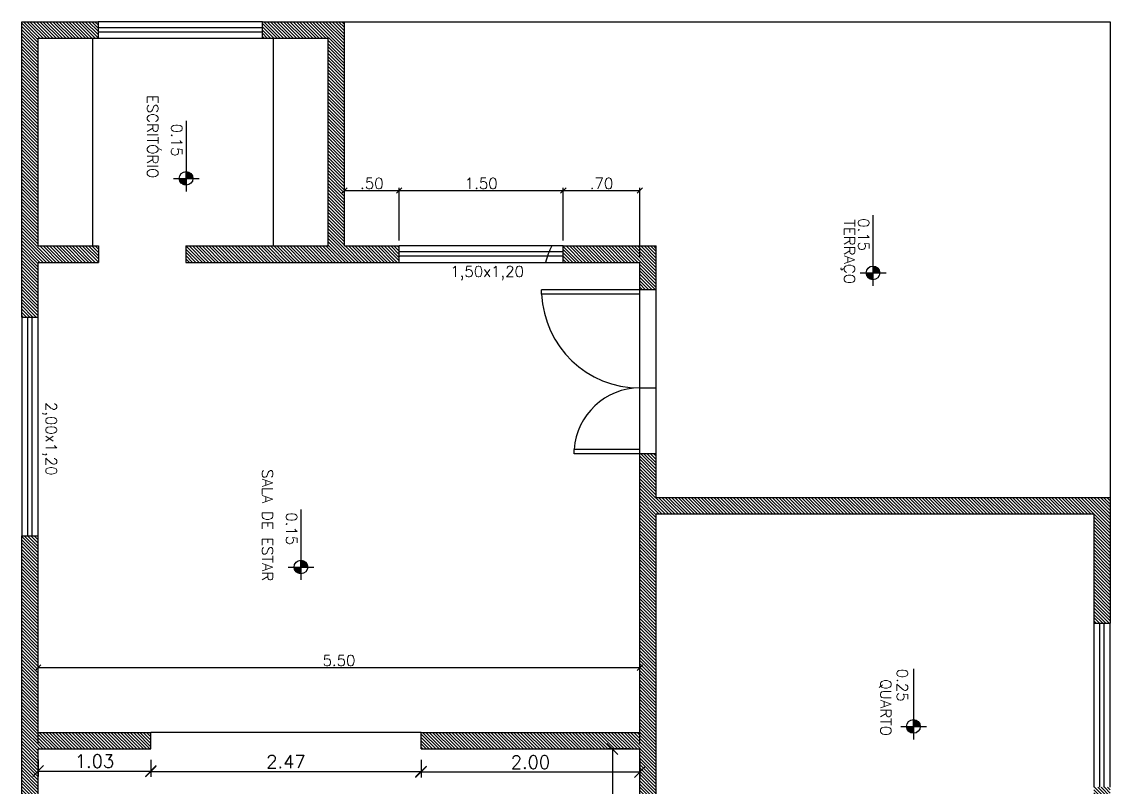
# Model space of a CAD drawing. Header units: metres. Extents: x 433 to 682, y 535 to 584.
# Drawn here: x 462.42 to 472.37, y 577.44 to 584.44 of the extents above; entities that cross this region are included whole.
import ezdxf

# ---------------------------------------------------------------- set-up
doc = ezdxf.new("R2010")
doc.units = ezdxf.units.M
doc.linetypes.add('ACAD_ISO02W100', pattern=[15, 12, -3])
for name, color, linetype in [('ARQ-COTAS', 30, 'Continuous'), ('ARQ-ESQ-01', 1, 'ACAD_ISO02W100'), ('ARQ-ESQ-02', 2, 'Continuous'), ('ARQ-NIVEL', 1, 'Continuous'), ('ARQ-PECAS_SANITARIAS', 7, 'Continuous'), ('ARQ-PISO', 8, 'Continuous'), ('ARQ-TEXTO2', 2, 'Continuous'), ('ARQ-TEXTO3', 3, 'Continuous'), ('ARQ_ALVENARIA', 4, 'Continuous')]:
    doc.layers.add(name, color=color, linetype=linetype)
doc.styles.add('ROMANS', font='romans.shx')
doc.dimstyles.new('1-100', dxfattribs={"dimtxt": 0.12, "dimasz": 0.1, "dimexe": 0.05, "dimexo": 0.1, "dimgap": 0.03, "dimtad": 1, "dimzin": 5, "dimdsep": 46, "dimtxsty": 'ROMANS', "dimblk": 'OBLIQUE', "dimcen": 0, "dimclrd": 256, "dimclre": 256, "dimclrt": 2, "dimadec": 0, "dimazin": 0, "dimtfac": 1, "dimtofl": 0, "dimtmove": 2, "dimatfit": 3, "dimfxl": 0.04, "dimtolj": 1, "dimtzin": 1, "dimarcsym": 0})
doc.dimstyles.new('1-50', dxfattribs={"dimscale": 0.5, "dimtxt": 0.2, "dimasz": 0.1, "dimexe": 0.05, "dimexo": 0.1, "dimgap": 0.03, "dimtad": 1, "dimzin": 5, "dimdsep": 46, "dimtxsty": 'ROMANS', "dimblk": 'OBLIQUE', "dimcen": 0, "dimclrd": 256, "dimclre": 256, "dimclrt": 2, "dimadec": 0, "dimazin": 0, "dimtfac": 1, "dimtofl": 0, "dimtmove": 2, "dimatfit": 3, "dimfxl": 0.04, "dimtolj": 1, "dimtzin": 1, "dimarcsym": 0})
pattern_1 = [(315, (-99.676934, 1074.538666), (0.0148492424, 0.0148492424), [])]

# ---------------------------------------------------------------- blocks, each defined once
blk = doc.blocks.new('nivel planta')
at = {"layer": 'ARQ-NIVEL', "color": 1}
for p, q in [((-0.791, 0.174), (-0.791, -0.179)), ((0, 0), (-0.969, 0)), ((-0.884, 0.007), (-0.791, 0.007)), ((-0.883, 0.015), (-0.791, 0.015)), ((-0.882, 0.023), (-0.791, 0.023)), ((-0.88, 0.03), (-0.791, 0.03)), ((-0.876, 0.038), (-0.791, 0.038)), ((-0.873, 0.046), (-0.791, 0.046)), ((-0.868, 0.054), (-0.791, 0.054)), ((-0.861, 0.062), (-0.791, 0.062)), ((-0.854, 0.069), (-0.791, 0.069)), ((-0.844, 0.077), (-0.791, 0.077)), ((-0.83, 0.085), (-0.791, 0.085)), ((-0.791, -0.001), (-0.697, -0.001)), ((-0.791, -0.009), (-0.698, -0.009)), ((-0.791, -0.016), (-0.699, -0.016)), ((-0.791, -0.024), (-0.7, -0.024)), ((-0.791, -0.032), (-0.703, -0.032)), ((-0.791, -0.04), (-0.706, -0.04)), ((-0.791, -0.048), (-0.71, -0.048)), ((-0.791, -0.056), (-0.715, -0.056)), ((-0.791, -0.063), (-0.722, -0.063)), ((-0.791, -0.071), (-0.73, -0.071)), ((-0.791, -0.079), (-0.74, -0.079)), ((-0.791, -0.087), (-0.755, -0.087))]:
    blk.add_line(p, q, dxfattribs=at)
blk.add_circle((-0.791, 0), 0.0937, dxfattribs=at)
blk = doc.blocks.new('_Oblique')
at = {"color": 0, "linetype": 'ByBlock', "lineweight": -2}
blk.add_line((-0.5, -0.5), (0.5, 0.5), dxfattribs=at)
blk = doc.blocks.new('*D179')
at = {"layer": 'ARQ-COTAS', "lineweight": -2, "transparency": 16777216}
for p, q in [((462.5725, 577.6926), (462.5725, 577.5408)), ((463.6025, 577.6926), (463.6025, 577.5408)), ((462.5725, 577.5908), (463.6025, 577.5908))]:
    blk.add_line(p, q, dxfattribs=at)
at = {"layer": 'DEFPOINTS', "color": 0, "transparency": 16777216}
for p in [(462.5725, 577.7926), (463.6025, 577.7926), (463.6025, 577.5908)]:
    blk.add_point(p, dxfattribs=at)
at = {"layer": 'ARQ-COTAS', "lineweight": -2, "transparency": 16777216, "xscale": 0.1, "yscale": 0.1, "zscale": 0.1, "rotation": 180}
blk.add_blockref('_Oblique', (462.5725, 577.5908), dxfattribs=at)
at = {"layer": 'ARQ-COTAS', "lineweight": -2, "transparency": 16777216, "xscale": 0.1, "yscale": 0.1, "zscale": 0.1}
blk.add_blockref('_Oblique', (463.6025, 577.5908), dxfattribs=at)
at = {"layer": 'ARQ-COTAS', "color": 2, "transparency": 16777216, "insert": (463.0875, 577.6808), "char_height": 0.12, "attachment_point": 5, "style": 'ROMANS'}
blk.add_mtext('\\A1;1.03', dxfattribs=at)
blk = doc.blocks.new('*D180')
at = {"layer": 'ARQ-COTAS', "lineweight": -2, "transparency": 16777216}
for p, q in [((463.6025, 577.6926), (463.6025, 577.5365)), ((466.0725, 577.6926), (466.0725, 577.5365)), ((463.6025, 577.5865), (466.0725, 577.5865))]:
    blk.add_line(p, q, dxfattribs=at)
at = {"layer": 'DEFPOINTS', "color": 0, "transparency": 16777216}
for p in [(463.6025, 577.7926), (466.0725, 577.7926), (466.0725, 577.5865)]:
    blk.add_point(p, dxfattribs=at)
at = {"layer": 'ARQ-COTAS', "lineweight": -2, "transparency": 16777216, "xscale": 0.1, "yscale": 0.1, "zscale": 0.1, "rotation": 180}
blk.add_blockref('_Oblique', (463.6025, 577.5865), dxfattribs=at)
at = {"layer": 'ARQ-COTAS', "lineweight": -2, "transparency": 16777216, "xscale": 0.1, "yscale": 0.1, "zscale": 0.1}
blk.add_blockref('_Oblique', (466.0725, 577.5865), dxfattribs=at)
at = {"layer": 'ARQ-COTAS', "color": 2, "transparency": 16777216, "insert": (464.8375, 577.6765), "char_height": 0.12, "attachment_point": 5, "style": 'ROMANS'}
blk.add_mtext('\\A1;2.47', dxfattribs=at)
blk = doc.blocks.new('*D181')
at = {"layer": 'ARQ-COTAS', "lineweight": -2, "transparency": 16777216}
for p, q in [((466.0725, 577.6926), (466.0725, 577.5323)), ((468.0725, 577.6926), (468.0725, 577.5323)), ((466.0725, 577.5823), (468.0725, 577.5823))]:
    blk.add_line(p, q, dxfattribs=at)
at = {"layer": 'DEFPOINTS', "color": 0, "transparency": 16777216}
for p in [(466.0725, 577.7926), (468.0725, 577.7926), (468.0725, 577.5823)]:
    blk.add_point(p, dxfattribs=at)
at = {"layer": 'ARQ-COTAS', "lineweight": -2, "transparency": 16777216, "xscale": 0.1, "yscale": 0.1, "zscale": 0.1, "rotation": 180}
blk.add_blockref('_Oblique', (466.0725, 577.5823), dxfattribs=at)
at = {"layer": 'ARQ-COTAS', "lineweight": -2, "transparency": 16777216, "xscale": 0.1, "yscale": 0.1, "zscale": 0.1}
blk.add_blockref('_Oblique', (468.0725, 577.5823), dxfattribs=at)
at = {"layer": 'ARQ-COTAS', "color": 2, "transparency": 16777216, "insert": (467.0725, 577.6723), "char_height": 0.12, "attachment_point": 5, "style": 'ROMANS'}
blk.add_mtext('\\A1;2.00', dxfattribs=at)
blk = doc.blocks.new('*D182')
at = {"layer": 'ARQ-COTAS', "lineweight": -2, "transparency": 16777216}
for p, q in [((467.9725, 577.7926), (467.7711, 577.7926)), ((467.8211, 577.7926), (467.8211, 576.2926)), ((467.9725, 576.2926), (467.7711, 576.2926))]:
    blk.add_line(p, q, dxfattribs=at)
at = {"layer": 'DEFPOINTS', "color": 0, "transparency": 16777216}
for p in [(468.0725, 577.7926), (467.8211, 576.2926), (468.0725, 576.2926)]:
    blk.add_point(p, dxfattribs=at)
at = {"layer": 'ARQ-COTAS', "lineweight": -2, "transparency": 16777216, "xscale": 0.1, "yscale": 0.1, "zscale": 0.1}
for p, rotation in [((467.8211, 577.7926), 90), ((467.8211, 576.2926), 270)]:
    blk.add_blockref('_Oblique', p, dxfattribs=dict(at, rotation=rotation))
at = {"layer": 'ARQ-COTAS', "color": 2, "transparency": 16777216, "insert": (467.7311, 577.0426), "char_height": 0.12, "attachment_point": 5, "rotation": 90, "style": 'ROMANS'}
blk.add_mtext('\\A1;1.50', dxfattribs=at)
blk = doc.blocks.new('*D184')
at = {"layer": 'ARQ-COTAS', "lineweight": -2, "transparency": 16777216}
for p, q in [((465.3725, 582.4426), (465.3725, 582.9242)), ((465.3725, 582.8992), (465.8725, 582.8992)), ((465.8725, 582.4426), (465.8725, 582.9242))]:
    blk.add_line(p, q, dxfattribs=at)
at = {"layer": 'DEFPOINTS', "color": 0, "transparency": 16777216}
for p in [(465.8725, 582.8992), (465.3725, 582.3926), (465.8725, 582.3926)]:
    blk.add_point(p, dxfattribs=at)
at = {"layer": 'ARQ-COTAS', "lineweight": -2, "transparency": 16777216, "xscale": 0.05, "yscale": 0.05, "zscale": 0.05, "rotation": 180}
blk.add_blockref('_Oblique', (465.3725, 582.8992), dxfattribs=at)
at = {"layer": 'ARQ-COTAS', "lineweight": -2, "transparency": 16777216, "xscale": 0.05, "yscale": 0.05, "zscale": 0.05}
blk.add_blockref('_Oblique', (465.8725, 582.8992), dxfattribs=at)
at = {"layer": 'ARQ-COTAS', "color": 2, "transparency": 16777216, "insert": (465.6225, 582.9642), "char_height": 0.1, "attachment_point": 5, "style": 'ROMANS'}
blk.add_mtext('\\A1;.50', dxfattribs=at)
blk = doc.blocks.new('*D185')
at = {"layer": 'ARQ-COTAS', "lineweight": -2, "transparency": 16777216}
for p, q in [((465.8725, 582.4426), (465.8725, 582.9242)), ((465.8725, 582.8992), (467.3725, 582.8992)), ((467.3725, 582.4426), (467.3725, 582.9242))]:
    blk.add_line(p, q, dxfattribs=at)
at = {"layer": 'DEFPOINTS', "color": 0, "transparency": 16777216}
for p in [(467.3725, 582.8992), (465.8725, 582.3926), (467.3725, 582.3926)]:
    blk.add_point(p, dxfattribs=at)
at = {"layer": 'ARQ-COTAS', "lineweight": -2, "transparency": 16777216, "xscale": 0.05, "yscale": 0.05, "zscale": 0.05, "rotation": 180}
blk.add_blockref('_Oblique', (465.8725, 582.8992), dxfattribs=at)
at = {"layer": 'ARQ-COTAS', "lineweight": -2, "transparency": 16777216, "xscale": 0.05, "yscale": 0.05, "zscale": 0.05}
blk.add_blockref('_Oblique', (467.3725, 582.8992), dxfattribs=at)
at = {"layer": 'ARQ-COTAS', "color": 2, "transparency": 16777216, "insert": (466.6225, 582.9642), "char_height": 0.1, "attachment_point": 5, "style": 'ROMANS'}
blk.add_mtext('\\A1;1.50', dxfattribs=at)
blk = doc.blocks.new('*D186')
at = {"layer": 'ARQ-COTAS', "lineweight": -2, "transparency": 16777216}
for p, q in [((467.3725, 582.4426), (467.3725, 582.9242)), ((467.3725, 582.8992), (468.0725, 582.8992)), ((468.0725, 582.2926), (468.0725, 582.9242))]:
    blk.add_line(p, q, dxfattribs=at)
at = {"layer": 'DEFPOINTS', "color": 0, "transparency": 16777216}
for p in [(468.0725, 582.8992), (467.3725, 582.3926), (468.0725, 582.2426)]:
    blk.add_point(p, dxfattribs=at)
at = {"layer": 'ARQ-COTAS', "lineweight": -2, "transparency": 16777216, "xscale": 0.05, "yscale": 0.05, "zscale": 0.05, "rotation": 180}
blk.add_blockref('_Oblique', (467.3725, 582.8992), dxfattribs=at)
at = {"layer": 'ARQ-COTAS', "lineweight": -2, "transparency": 16777216, "xscale": 0.05, "yscale": 0.05, "zscale": 0.05}
blk.add_blockref('_Oblique', (468.0725, 582.8992), dxfattribs=at)
at = {"layer": 'ARQ-COTAS', "color": 2, "transparency": 16777216, "insert": (467.7225, 582.9642), "char_height": 0.1, "attachment_point": 5, "style": 'ROMANS'}
blk.add_mtext('\\A1;.70', dxfattribs=at)
blk = doc.blocks.new('*D174')
at = {"layer": 'ARQ-COTAS', "lineweight": -2, "transparency": 16777216}
for p, q in [((462.5725, 577.8426), (462.5725, 578.5616)), ((462.5725, 578.5366), (468.0725, 578.5366)), ((468.0725, 577.8426), (468.0725, 578.5616))]:
    blk.add_line(p, q, dxfattribs=at)
at = {"layer": 'DEFPOINTS', "color": 0, "transparency": 16777216}
for p in [(468.0725, 578.5366), (462.5725, 577.7926), (468.0725, 577.7926)]:
    blk.add_point(p, dxfattribs=at)
at = {"layer": 'ARQ-COTAS', "lineweight": -2, "transparency": 16777216, "xscale": 0.05, "yscale": 0.05, "zscale": 0.05, "rotation": 180}
blk.add_blockref('_Oblique', (462.5725, 578.5366), dxfattribs=at)
at = {"layer": 'ARQ-COTAS', "lineweight": -2, "transparency": 16777216, "xscale": 0.05, "yscale": 0.05, "zscale": 0.05}
blk.add_blockref('_Oblique', (468.0725, 578.5366), dxfattribs=at)
at = {"layer": 'ARQ-COTAS', "color": 2, "transparency": 16777216, "insert": (465.3225, 578.6016), "char_height": 0.1, "attachment_point": 5, "style": 'ROMANS'}
blk.add_mtext('\\A1;5.50', dxfattribs=at)

msp = doc.modelspace()

# ---------------------------------------------------------------- hatches: boundary and pattern name
at = {"layer": 'ARQ-PISO'}
h = msp.add_hatch(dxfattribs=at)
h.set_pattern_fill('_USER', color=256, scale=0.021, angle=315, pattern_type=0)
h.set_pattern_definition(pattern_1)
h.paths.add_polyline_path([(462.5725, 579.7426), (462.4225, 579.7426), (462.4225, 577.0426), (462.5725, 577.0426), (462.5725, 577.7926), (463.6025, 577.7926), (463.6025, 577.9426), (462.5725, 577.9426)])
h.paths.add_polyline_path([(463.1225, 582.2426), (463.1225, 582.3926), (462.5725, 582.3926), (462.5725, 584.2926), (463.1225, 584.2926), (463.1225, 584.4426), (462.4225, 584.4426), (462.4225, 581.7426), (462.5725, 581.7426), (462.5725, 582.2426)])
h.paths.add_polyline_path([(465.8725, 582.2426), (465.8725, 582.3926), (465.3725, 582.3926), (465.3725, 584.4426), (464.6225, 584.4426), (464.6225, 584.2926), (465.2225, 584.2926), (465.2225, 582.3926), (463.9225, 582.3926), (463.9225, 582.2426)])
h.paths.add_polyline_path([(472.2225, 574.6426), (472.2225, 573.6426), (472.3725, 573.6426), (472.3725, 575.1926), (472.2225, 575.1926), (472.2225, 574.7926), (470.4725, 574.7926), (469.2725, 574.7926), (469.2725, 576.2926), (469.3725, 576.2926), (469.3725, 576.4426), (469.1225, 576.4426), (469.1225, 574.7926), (469.1225, 574.6626, -0.006249), (469.1227, 574.6426)])
h.paths.add_polyline_path([(468.2225, 571.1426), (468.2225, 574.6426), (468.3225, 574.6426), (468.3225, 574.7926), (468.0225, 574.7926), (468.0225, 574.6426), (468.0725, 574.6426), (468.0725, 570.9926), (472.3725, 570.9926), (472.3725, 572.1426), (472.2225, 572.1426), (472.2225, 571.1426)])
h.paths.add_polyline_path([(472.3725, 577.4426), (472.2225, 577.4426), (472.2225, 576.4426), (470.1725, 576.4426), (470.1725, 576.3126, -0.006249), (470.1727, 576.2926), (472.2225, 576.2926), (472.2225, 575.8926), (472.3725, 575.8926)])
h.paths.add_polyline_path([(466.7225, 574.6426), (466.7225, 573.1426), (466.7225, 571.1426), (466.2225, 571.1426), (466.2225, 570.9926), (466.8725, 570.9926), (466.8725, 570.9926), (466.8725, 574.6426), (467.3225, 574.6426), (467.3225, 574.7926), (463.5225, 574.7926), (463.5225, 574.6426)])
h = msp.add_hatch(dxfattribs=at)
h.set_pattern_fill('_USER', color=256, scale=0.021, angle=315, pattern_type=0)
h.set_pattern_definition(pattern_1)
h.paths.add_polyline_path([(467.3725, 582.3926), (467.3725, 582.2426), (468.0725, 582.2426), (468.0725, 581.9926), (468.0725, 581.9926), (468.2225, 581.9926), (468.2225, 582.3926)], flags=17)
h.paths.add_polyline_path([(468.0725, 580.4926), (468.0725, 577.9426), (466.0725, 577.9426), (466.0725, 577.7926), (468.0725, 577.7926), (468.0725, 576.2926), (468.3225, 576.2926), (468.3225, 576.4426), (468.2225, 576.4426), (468.2225, 579.9426), (472.2225, 579.9426), (472.2225, 578.9426), (472.3725, 578.9426), (472.3725, 578.9426), (472.3725, 580.0926), (468.2225, 580.0926), (468.2225, 580.4926)])
h = msp.add_hatch(dxfattribs=at)
h.set_pattern_fill('_USER', color=256, scale=0.021, angle=315, pattern_type=0)
h.set_pattern_definition(pattern_1)
h.paths.add_polyline_path([(467.3725, 582.3926), (467.3725, 582.2426), (468.0725, 582.2426), (468.0725, 581.9926), (468.0725, 581.9926), (468.2225, 581.9926), (468.2225, 582.3926)])

# ---------------------------------------------------------------- linework, layer by layer
at = {"layer": 'ARQ-ESQ-01'}
for p, q in [((464.6225, 584.4426), (463.1225, 584.4426)), ((463.1225, 584.2926), (464.6225, 584.2926)), ((467.3725, 582.3926), (465.8725, 582.3926)), ((465.8725, 582.2426), (467.3725, 582.2426)), ((462.4225, 581.7426), (462.4225, 579.7426)), ((462.5725, 579.7426), (462.5725, 581.7426)), ((472.2225, 578.9426), (472.2225, 577.4426)), ((472.3725, 577.4426), (472.3725, 578.9426))]:
    msp.add_line(p, q, dxfattribs=at)
for centre, radius, start, end in [((468.0725, 581.9926), 0.8987, 182.55109, 270), ((468.0725, 580.4926), 0.6013, 89.99994, 176.1858)]:
    msp.add_arc(centre, radius, start, end, dxfattribs=at)
at = {"layer": 'ARQ-ESQ-02'}
for p, q in [((464.6225, 584.3876), (463.1225, 584.3876)), ((464.6225, 584.3476), (463.1225, 584.3476)), ((467.3725, 582.3376), (465.8725, 582.3376)), ((467.3725, 582.2976), (465.8725, 582.2976)), ((468.0725, 581.9926), (467.1738, 581.9926)), ((467.1747, 581.9526), (467.1747, 581.9926)), ((468.0725, 581.9526), (467.1747, 581.9526)), ((462.4775, 579.7426), (462.4775, 581.7426)), ((462.5175, 579.7426), (462.5175, 581.7426)), ((467.4725, 580.4926), (467.4725, 580.5326)), ((468.0725, 580.5326), (467.4725, 580.5326)), ((468.0725, 580.4926), (467.4725, 580.4926)), ((468.0725, 580.4926), (468.0725, 580.5326)), ((472.2775, 577.4426), (472.2775, 578.9426)), ((472.3175, 577.4426), (472.3175, 578.9426))]:
    msp.add_line(p, q, dxfattribs=at)
at = {"layer": 'ARQ-PECAS_SANITARIAS'}
for p, q in [((463.0725, 582.3926), (463.0725, 584.2926)), ((464.7225, 582.3926), (464.7225, 584.2926))]:
    msp.add_line(p, q, dxfattribs=at)
at = {"layer": 'ARQ-PISO'}
for p, q in [((468.0725, 580.4926), (468.0725, 581.9926)), ((468.2225, 580.4926), (468.2225, 581.9926)), ((466.0725, 577.9426), (463.6025, 577.9426))]:
    msp.add_line(p, q, dxfattribs=at)
msp.add_arc((468.0725, 581.9926), 0.8987, 153.57016, 163.84791, dxfattribs=at)
at = {"layer": 'ARQ_ALVENARIA'}
for p, q in [((462.4225, 584.4426), (463.1225, 584.4426)), ((462.4225, 581.7426), (462.4225, 584.4426)), ((463.1225, 584.2926), (463.1225, 584.4426)), ((464.6225, 584.4426), (465.3725, 584.4426)), ((464.6225, 584.2926), (464.6225, 584.4426)), ((465.3725, 582.3926), (465.3725, 584.4426)), ((465.3725, 584.4426), (472.3725, 584.4426)), ((472.3725, 584.4426), (472.3725, 578.9426)), ((462.5725, 584.2926), (463.1225, 584.2926)), ((462.5725, 582.3926), (462.5725, 584.2926)), ((464.6225, 584.2926), (465.2225, 584.2926)), ((465.2225, 582.3926), (465.2225, 584.2926)), ((462.5725, 582.3926), (463.1225, 582.3926)), ((463.1225, 582.3926), (463.1225, 582.2426)), ((463.9225, 582.3926), (465.2225, 582.3926)), ((463.9225, 582.3926), (463.9225, 582.2426)), ((465.3725, 582.3926), (465.8725, 582.3926)), ((465.8725, 582.2426), (465.8725, 582.3926)), ((467.3725, 582.3926), (468.2225, 582.3926)), ((467.3725, 582.2426), (467.3725, 582.3926)), ((468.2225, 581.9926), (468.2225, 582.3926)), ((462.5725, 582.2426), (463.1225, 582.2426)), ((462.5725, 581.7426), (462.5725, 582.2426)), ((463.9225, 582.2426), (465.8725, 582.2426)), ((467.3725, 582.2426), (468.0725, 582.2426)), ((468.0725, 581.9926), (468.0725, 582.2426)), ((468.2225, 581.9926), (468.0725, 581.9926)), ((462.4225, 581.7426), (462.5725, 581.7426)), ((468.2225, 581.0926), (468.0725, 581.0926)), ((468.0725, 577.9426), (468.0725, 580.4926)), ((468.2225, 580.4926), (468.0725, 580.4926)), ((468.2225, 580.0926), (468.2225, 580.4926)), ((468.2225, 580.0926), (472.3725, 580.0926)), ((468.2225, 579.9426), (472.2225, 579.9426)), ((468.2225, 576.4426), (468.2225, 579.9426)), ((472.2225, 579.9426), (472.2225, 578.9426)), ((462.4225, 579.7426), (462.5725, 579.7426)), ((462.4225, 577.0426), (462.4225, 579.7426)), ((462.5725, 577.9426), (462.5725, 579.7426)), ((472.2225, 578.9426), (472.3725, 578.9426)), ((462.5725, 577.9426), (463.6025, 577.9426)), ((463.6025, 577.7926), (463.6025, 577.9426)), ((466.0725, 577.9426), (468.0725, 577.9426)), ((466.0725, 577.7926), (466.0725, 577.9426)), ((462.5725, 577.7926), (463.6025, 577.7926)), ((462.5725, 577.0426), (462.5725, 577.7926)), ((466.0725, 577.7926), (468.0725, 577.7926)), ((468.0725, 576.2926), (468.0725, 577.7926))]:
    msp.add_line(p, q, dxfattribs=at)

# ---------------------------------------------------------------- block references
at = {"layer": 'ARQ-NIVEL', "xscale": 0.6666666000000134, "yscale": 0.6666666000000134, "zscale": 0.6666666000000134, "rotation": 89.99999999999999}
for p in [(463.9245, 583.5378), (470.2037, 582.6737), (464.9742, 579.9839), (470.573, 578.5257)]:
    msp.add_blockref('nivel planta', p, dxfattribs=at)

# ---------------------------------------------------------------- texts
at = {"layer": 'ARQ-NIVEL', "color": 2, "char_height": 0.1, "attachment_point": 1, "rotation": 270, "style": 'ROMANS'}
for s, insert in [('0.15', (463.8892, 583.5106)), ('0.15', (470.1684, 582.6464)), ('0.15', (464.9389, 579.9567)), ('0.25', (470.5222, 578.5259))]:
    msp.add_mtext(s, dxfattribs=dict(at, insert=insert))
at = {"layer": 'ARQ-TEXTO2', "insert": (467.0132, 582.209), "char_height": 0.1, "width": 0.965633, "attachment_point": 3, "style": 'ROMANS'}
msp.add_mtext('1,50x1,20', dxfattribs=at)
at = {"layer": 'ARQ-TEXTO2', "insert": (462.7417, 580.293), "char_height": 0.1, "width": 0.965633, "attachment_point": 3, "rotation": 270, "style": 'ROMANS'}
msp.add_mtext('2,00x1,20', dxfattribs=at)
at = {"layer": 'ARQ-TEXTO3', "char_height": 0.1, "attachment_point": 5, "rotation": 270, "style": 'ROMANS'}
for s, insert in [('ESCRITÓRIO', (463.6193, 583.3923)), ('TERRAÇO', (469.9748, 582.3397)), ('SALA DE ESTAR', (464.669, 579.8384)), ('QUARTO', (470.3164, 578.1711))]:
    msp.add_mtext(s, dxfattribs=dict(at, insert=insert))

# ---------------------------------------------------------------- dimensions: what is measured, and where the dimension line sits
at = {"layer": 'ARQ-COTAS'}
for base, p1, p2, angle, dimstyle, picture, middle in [((465.8725, 582.8992), (465.3725, 582.3926), (465.8725, 582.3926), 180, '1-50', '*D184', (465.6225, 582.9642)), ((467.3725, 582.8992), (465.8725, 582.3926), (467.3725, 582.3926), 180, '1-50', '*D185', (466.6225, 582.9642)), ((468.0725, 582.8992), (467.3725, 582.3926), (468.0725, 582.2426), 180, '1-50', '*D186', (467.7225, 582.9642)), ((468.0725, 578.5366), (462.5725, 577.7926), (468.0725, 577.7926), 180, '1-50', '*D174', (465.3225, 578.6016)), ((467.8211, 576.2926), (468.0725, 577.7926), (468.0725, 576.2926), 90, '1-100', '*D182', (467.7311, 577.0426)), ((463.6025, 577.5908), (462.5725, 577.7926), (463.6025, 577.7926), 180, '1-100', '*D179', (463.0875, 577.6808)), ((466.0725, 577.5865), (463.6025, 577.7926), (466.0725, 577.7926), 180, '1-100', '*D180', (464.8375, 577.6765)), ((468.0725, 577.5823), (466.0725, 577.7926), (468.0725, 577.7926), 180, '1-100', '*D181', (467.0725, 577.6723))]:
    dim = msp.add_linear_dim(base=base, p1=p1, p2=p2, angle=angle, dimstyle=dimstyle, dxfattribs=at)
    dim.commit()
    dim.dimension.update_dxf_attribs({"geometry": picture, "text_midpoint": middle})

doc.saveas('drawing.dxf')
